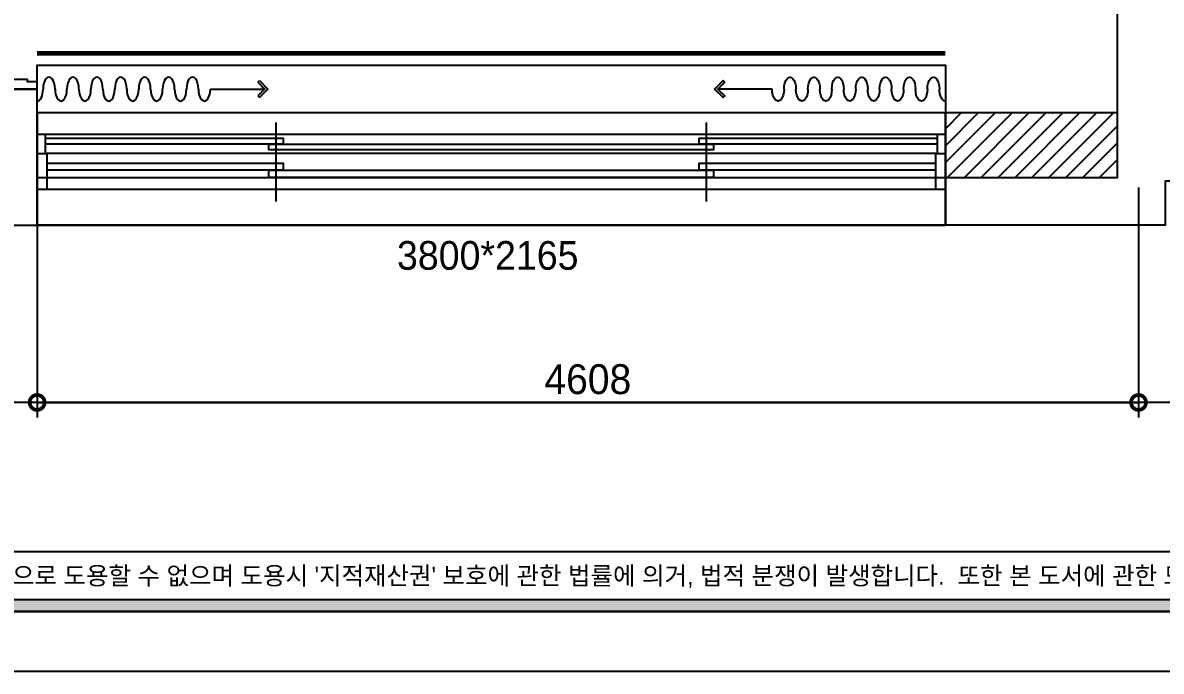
# Model space of a CAD drawing. Header units: inches. Extents: x 15866 to 103813, y -56635 to -28561.
# Drawn here: x 45366 to 50129, y -43911 to -41197 of the extents above; entities that cross this region are included whole.
import ezdxf
from ezdxf.enums import TextEntityAlignment as Align

# ---------------------------------------------------------------- set-up
doc = ezdxf.new("R2010")
doc.units = ezdxf.units.IN
doc.header["$LTSCALE"] = 50
doc.header["$MEASUREMENT"] = 0
doc.linetypes.add('HID', pattern=[2.5, 1.5, -1])
for name, color, linetype in [('01. F-소품', 3, 'Continuous'), ('03-WAL NEW', 3, 'Continuous'), ('04-WIN', 4, 'Continuous'), ('06-LIGHT', 4, 'Continuous'), ('07-DIM WAL', 5, 'Continuous'), ('2-con', 2, 'Continuous'), ('CEIL-LIGHT', 7, 'Continuous'), ('CO-DO-FR', 7, 'Continuous'), ('F-SYM', 7, 'Continuous'), ('FORM(YOURNAME)-11', 1, 'Continuous')]:
    doc.layers.add(name, color=color, linetype=linetype)
doc.styles.add('YOURNAME', font='HY울릉도M.TTF')
doc.styles.add('스타일1', font='HY울릉도M.TTF')
doc.styles.add('코레일둥고', font='Korail_Round_Gothic_Medium.ttf')
doc.dimstyles.new('50', dxfattribs={"dimscale": 50, "dimtxt": 2.5, "dimasz": 2.5, "dimexe": 1.25, "dimexo": 2, "dimtad": 1, "dimdec": 0, "dimtxsty": '스타일1', "dimblk": 'DOTSMALL', "dimcen": 2.5, "dimclrd": 1, "dimclre": 1, "dimclrt": 2, "dimadec": 0, "dimazin": 0, "dimtfac": 1, "dimtdec": 0, "dimtix": 1, "dimtmove": 0, "dimatfit": 3, "dimldrblk": 'DOTSMALL', "dimfxl": 1.25, "dimarcsym": 0})

# ---------------------------------------------------------------- blocks, each defined once
blk = doc.blocks.new('FORM-PLAN')
at = {"layer": 'FORM(YOURNAME)-11'}
h = blk.add_hatch(color=256, dxfattribs=at)
h.dxf.hatch_style = 1
h.paths.add_polyline_path([(-71444, 55115), (10556, 55115), (10556, 54915), (-71444, 54915)])
h.paths.add_polyline_path([(-71444, -2085), (10556, -2085), (10556, -2285), (-71444, -2285)])
at = {"layer": 'Defpoints', "color": 158}
blk.add_line((1346, -1285), (-71444, -1285), dxfattribs=at)
for points in [[(-71444, -2285), (10556, -2285), (10556, 55115), (-71444, 55115)], [(-69444, 53115), (-64, 53115), (-64, 1215), (-69444, 1215)]]:
    blk.add_lwpolyline(points, close=True, dxfattribs=at)
at = {"layer": 'FORM(YOURNAME)-11', "color": 250}
blk.add_lwpolyline([(-72444, -3285), (11556, -3285), (11556, 56115), (-72444, 56115)], close=True, dxfattribs=at)
at = {"layer": 'FORM(YOURNAME)-11'}
blk.add_lwpolyline([(-71444, -2085), (10556, -2085), (10556, -2285), (-71444, -2285)], close=True, dxfattribs=at)
at = {"layer": 'FORM(YOURNAME)-11', "color": 1, "style": 'YOURNAME'}
blk.add_text("- 본 도서는 어떠한 경우에도 무단으로 도용할 수 없으며 도용시 '지적재산권' 보호에 관한 법률에 의거, 법적 분쟁이 발생합니다.  또한 본 도서에 관한 모든 저작권은 당사에 있습니다. -", height=300, dxfattribs=at).set_placement((-32990, -1685), align=Align.MIDDLE_CENTER)
at = {"layer": 'FORM(YOURNAME)-11', "color": 3, "style": 'YOURNAME'}
for tag, height, p in [('1', 450, (9905, 18188)), ('2', 450, (9905, 17544)), ('3', 450, (9905, 16257)), ('4', 450, (9905, 14326)), ('5', 515, (9905, 12009)), ('6', 515, (9905, 9757)), ('7', 515, (9905, 7504)), ('8', 515, (9905, 5252)), ('9', 515, (9905, 2999)), ('10', 515, (5655, 811)), ('11', 515, (9905, 747)), ('12', 515, (5655, -1441)), ('13', 515, (9905, -1441))]:
    blk.add_attdef(tag, text='', height=height, dxfattribs=at).set_placement(p, align=Align.MIDDLE_RIGHT)
blk = doc.blocks.new('_DOTSMALL')
at = {"color": 0, "linetype": 'ByBlock', "const_width": 0.5}
blk.add_lwpolyline([(-0.0625, 0, 1), (0.0625, 0, 1)], format="xyb", close=True, dxfattribs=at)
blk = doc.blocks.new('*D77')
at = {"layer": '07-DIM WAL', "color": 1, "lineweight": -2, "transparency": 16777216}
for p, q in [((45426, -41886.1), (45426, -42848.6)), ((50034, -41886.1), (50034, -42848.6)), ((45426, -42786.1), (50034, -42786.1))]:
    blk.add_line(p, q, dxfattribs=at)
at = {"layer": 'Defpoints', "color": 0, "transparency": 16777216}
for p in [(45426, -41786.1), (50034, -41786.1), (50034, -42786.1)]:
    blk.add_point(p, dxfattribs=at)
at = {"layer": '07-DIM WAL', "color": 1, "lineweight": -2, "transparency": 16777216, "xscale": 125, "yscale": 125, "zscale": 125, "rotation": 180}
blk.add_blockref('_DOTSMALL', (45426, -42786.1), dxfattribs=at)
at = {"layer": '07-DIM WAL', "color": 1, "lineweight": -2, "transparency": 16777216, "xscale": 125, "yscale": 125, "zscale": 125}
blk.add_blockref('_DOTSMALL', (50034, -42786.1), dxfattribs=at)
at = {"layer": '07-DIM WAL', "color": 2, "transparency": 16777216, "insert": (47730, -42689.6), "char_height": 125, "attachment_point": 5, "style": '스타일1'}
blk.add_mtext('4608', dxfattribs=at)
blk = doc.blocks.new('vudausewh')
at = {"layer": '04-WIN'}
blk.add_lwpolyline([(23926, -41844.6), (27726, -41844.6), (27726, -42044.6), (23926, -42044.6)], close=True, dxfattribs=at)
at = {"layer": '2-con'}
blk.add_lwpolyline([(28724, -36719.6), (28724, -41659.6), (28739, -41659.6), (28739, -41859.6), (28646, -41859.6), (28646, -42044.6), (27726, -42044.6), (27726, -41844.6), (28446, -41844.6), (28446, -40374.6), (27816, -40374.6), (27816, -40174.6), (28534, -40174.6), (28534, -36719.6), (28724, -36719.6)], dxfattribs=at)
blk.add_lwpolyline([(23926, -41474.6), (23726, -41474.6), (23726, -42044.6), (23926, -42044.6)], close=True, dxfattribs=at)
at = {"layer": '04-WIN', "style": '코레일둥고'}
blk.add_text('3800*2165', height=120, dxfattribs=at).set_placement((25431.5, -42230.7))
blk = doc.blocks.new('cjswjdej')
at = {"layer": '03-WAL NEW'}
h = blk.add_hatch(dxfattribs=at)
h.set_pattern_fill('_USER', color=256, scale=50, angle=45, pattern_type=0)
h.set_pattern_definition([(45, (21500, 0), (-35.35534, 35.35534), [])])
h.paths.add_polyline_path([(49946, -41574.6), (49226, -41574.6), (49226, -41844.6), (49946, -41844.6)])
blk.add_lwpolyline([(49946, -41574.6), (49226, -41574.6), (49226, -41844.6), (49946, -41844.6)], close=True, dxfattribs=at)
at = {"layer": '04-WIN', "color": 8}
for p, q in [((46426, -41944.6), (46426, -41614.6)), ((46426, -41944.6), (46426, -41614.6)), ((48226, -41944.6), (48226, -41614.6)), ((49191, -41664.6), (45461, -41664.6)), ((49186, -41744.6), (45466, -41744.6)), ((49186, -41894.6), (45466, -41894.6))]:
    blk.add_line(p, q, dxfattribs=at)
for points in [[(49226, -41574.6), (45426, -41574.6), (45426, -42044.6), (49226, -42044.6)], [(48256, -41704.6), (48256, -41729.6), (46396, -41729.6), (46396, -41704.6)], [(48256, -41814.6), (48256, -41844.6), (46396, -41844.6), (46396, -41814.6)]]:
    blk.add_lwpolyline(points, close=True, dxfattribs=at)
for points in [[(45461, -41744.6), (45461, -41664.6), (45426, -41664.6)], [(49226, -41664.6), (49191, -41664.6), (49191, -41744.6)], [(45461, -41679.6), (46456, -41679.6), (46456, -41704.6), (45461, -41704.6)], [(49191, -41704.6), (48196, -41704.6), (48196, -41679.6), (49191, -41679.6)], [(45426, -41744.6), (45466, -41744.6), (45466, -41894.6), (45426, -41894.6), (45426, -41834.6)], [(49226, -41834.6), (49226, -41894.6), (49186, -41894.6), (49186, -41744.6), (49226, -41744.6)], [(45466, -41784.6), (46456, -41784.6), (46456, -41814.6), (45466, -41814.6)], [(49186, -41814.6), (48196, -41814.6), (48196, -41784.6), (49186, -41784.6)]]:
    blk.add_lwpolyline(points, dxfattribs=at)
at = {"layer": 'CO-DO-FR'}
blk.add_lwpolyline([(45226, -41474.6), (45426, -41474.6), (45426, -41444.6), (45386, -41444.6), (45386, -41434.6), (45266, -41434.6), (45266, -41444.6), (45226, -41444.6), (45226, -41474.6)], close=True, dxfattribs=at)
blk.add_blockref('vudausewh', (21500, 0))
blk = doc.blocks.new('FFSFDF')
at = {"layer": '01. F-소품'}
blk.add_hatch(color=8, dxfattribs=at).paths.add_polyline_path([(1567672.9, 1746751.1), (1567679.9, 1746744.1), (1567715.3, 1746779.4), (1567679.9, 1746814.8), (1567672.9, 1746807.7), (1567701.2, 1746779.4)])
at = {"layer": '01. F-소품', "color": 8}
for p, q in [((1567672.9, 1746807.7), (1567679.9, 1746814.8)), ((1567474.8, 1746779.4), (1567701.2, 1746779.4)), ((1567672.9, 1746751.1), (1567679.9, 1746744.1))]:
    blk.add_line(p, q, dxfattribs=at)
for points in [[(1567672.9, 1746807.7), (1567701.2, 1746779.4), (1567672.9, 1746751.1)], [(1567679.9, 1746814.8), (1567715.3, 1746779.4), (1567679.9, 1746744.1)]]:
    blk.add_lwpolyline(points, dxfattribs=at)
for centre, start_param, end_param in [((1566799.8, 1746779.4), 1.570796, 4.712389), ((1566899.8, 1746779.4), 1.570796, 4.712389), ((1566999.8, 1746779.4), 1.570796, 4.712389), ((1567099.8, 1746779.4), 1.570796, 4.712389), ((1567199.8, 1746779.4), 1.570796, 4.712389), ((1567299.8, 1746779.4), 1.570796, 4.712389), ((1567399.8, 1746779.4), 1.570796, 4.712389), ((1566749.8, 1746779.4), 6.283185, 7.853982), ((1566849.8, 1746779.4), 4.712389, 7.853982), ((1566949.8, 1746779.4), 4.712389, 7.853982), ((1567049.8, 1746779.4), 4.712389, 7.853982), ((1567149.8, 1746779.4), 4.712389, 7.853982), ((1567249.8, 1746779.4), 4.712389, 7.853982), ((1567349.8, 1746779.4), 4.712389, 7.853982), ((1567449.8, 1746779.4), 4.712389, 7.853982)]:
    blk.add_ellipse(centre, major_axis=(0, -50), ratio=0.5, start_param=start_param, end_param=end_param, dxfattribs=at)

msp = doc.modelspace()

# ---------------------------------------------------------------- linework, layer by layer
at = {"layer": '06-LIGHT', "color": 10, "linetype": 'HID', "const_width": 20}
msp.add_lwpolyline([(49226, -41324.6), (45426, -41324.6)], dxfattribs=at)
at = {"layer": 'CEIL-LIGHT'}
msp.add_lwpolyline([(45426, -41574.6), (45426, -41374.6), (49226, -41374.6), (49226, -41574.6)], dxfattribs=at)

# ---------------------------------------------------------------- block references
msp.add_blockref('cjswjdej', (0, 0))
at = {"color": 0}
msp.add_blockref('FFSFDF', (-1521323.8, -1788254), dxfattribs=at)
at = {"color": 0, "xscale": -1}
msp.add_blockref('FFSFDF', (1615975.7, -1788254), dxfattribs=at)
at = {"layer": 'F-SYM', "xscale": 0.2500000000000001, "yscale": 0.2500000000000001, "zscale": 0.2500000000000001}
msp.add_blockref('FORM-PLAN', (55977.5, -43089.9), dxfattribs=at)

# ---------------------------------------------------------------- dimensions: what is measured, and where the dimension line sits
at = {"layer": '07-DIM WAL'}
dim = msp.add_linear_dim(base=(50034, -42786.1), p1=(45426, -41786.1), p2=(50034, -41786.1), angle=180, dimstyle='50', dxfattribs=at)
dim.commit()
dim.dimension.update_dxf_attribs({"geometry": '*D77', "text_midpoint": (47730, -42689.6)})

doc.saveas('drawing.dxf')
